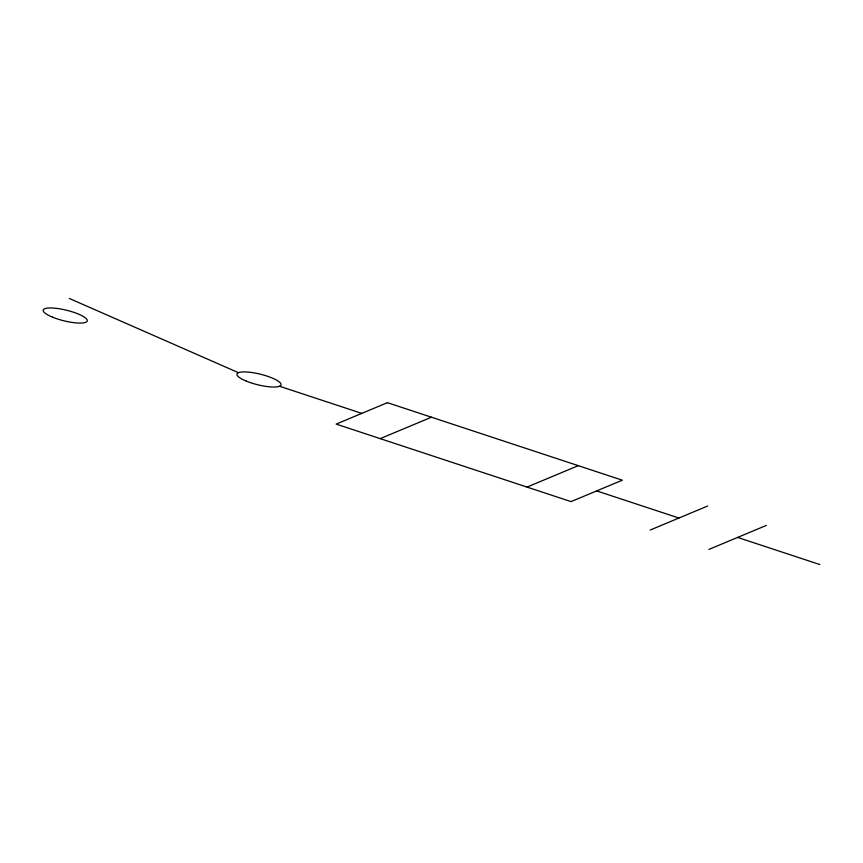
<?xml version="1.0" encoding="UTF-8"?>
<svg xmlns="http://www.w3.org/2000/svg" width="863" height="863" viewBox="0 0 863 863"><rect width="100%" height="100%" fill="white"/><g stroke="black" fill="none" stroke-linecap="round" stroke-linejoin="round"><path stroke-width="1.29" d="M380.205 438.631L431.457 417.217M527.013 487.088L578.275 465.664M650.173 530.044L707.638 506.031M708.901 549.429L766.366 525.416M279.569 386.257L361.791 413.388M596.689 490.907L678.911 518.037M737.638 537.422L819.85 564.553M69.288 298.447L238.458 372.687M387.411 402.676L336.16 424.1L571.058 501.619L622.32 480.195L387.411 402.676M246.354 381.144A22.686 5.448 13.8 0 0 281.004 385.038A22.686 5.448 13.8 0 0 249.687 372.244A22.686 5.448 13.8 0 0 246.354 381.144M52.557 317.185A22.686 5.448 13.8 0 0 87.206 321.079A22.686 5.448 13.8 0 0 55.901 308.296A22.686 5.448 13.8 0 0 52.557 317.185"/></g></svg>
